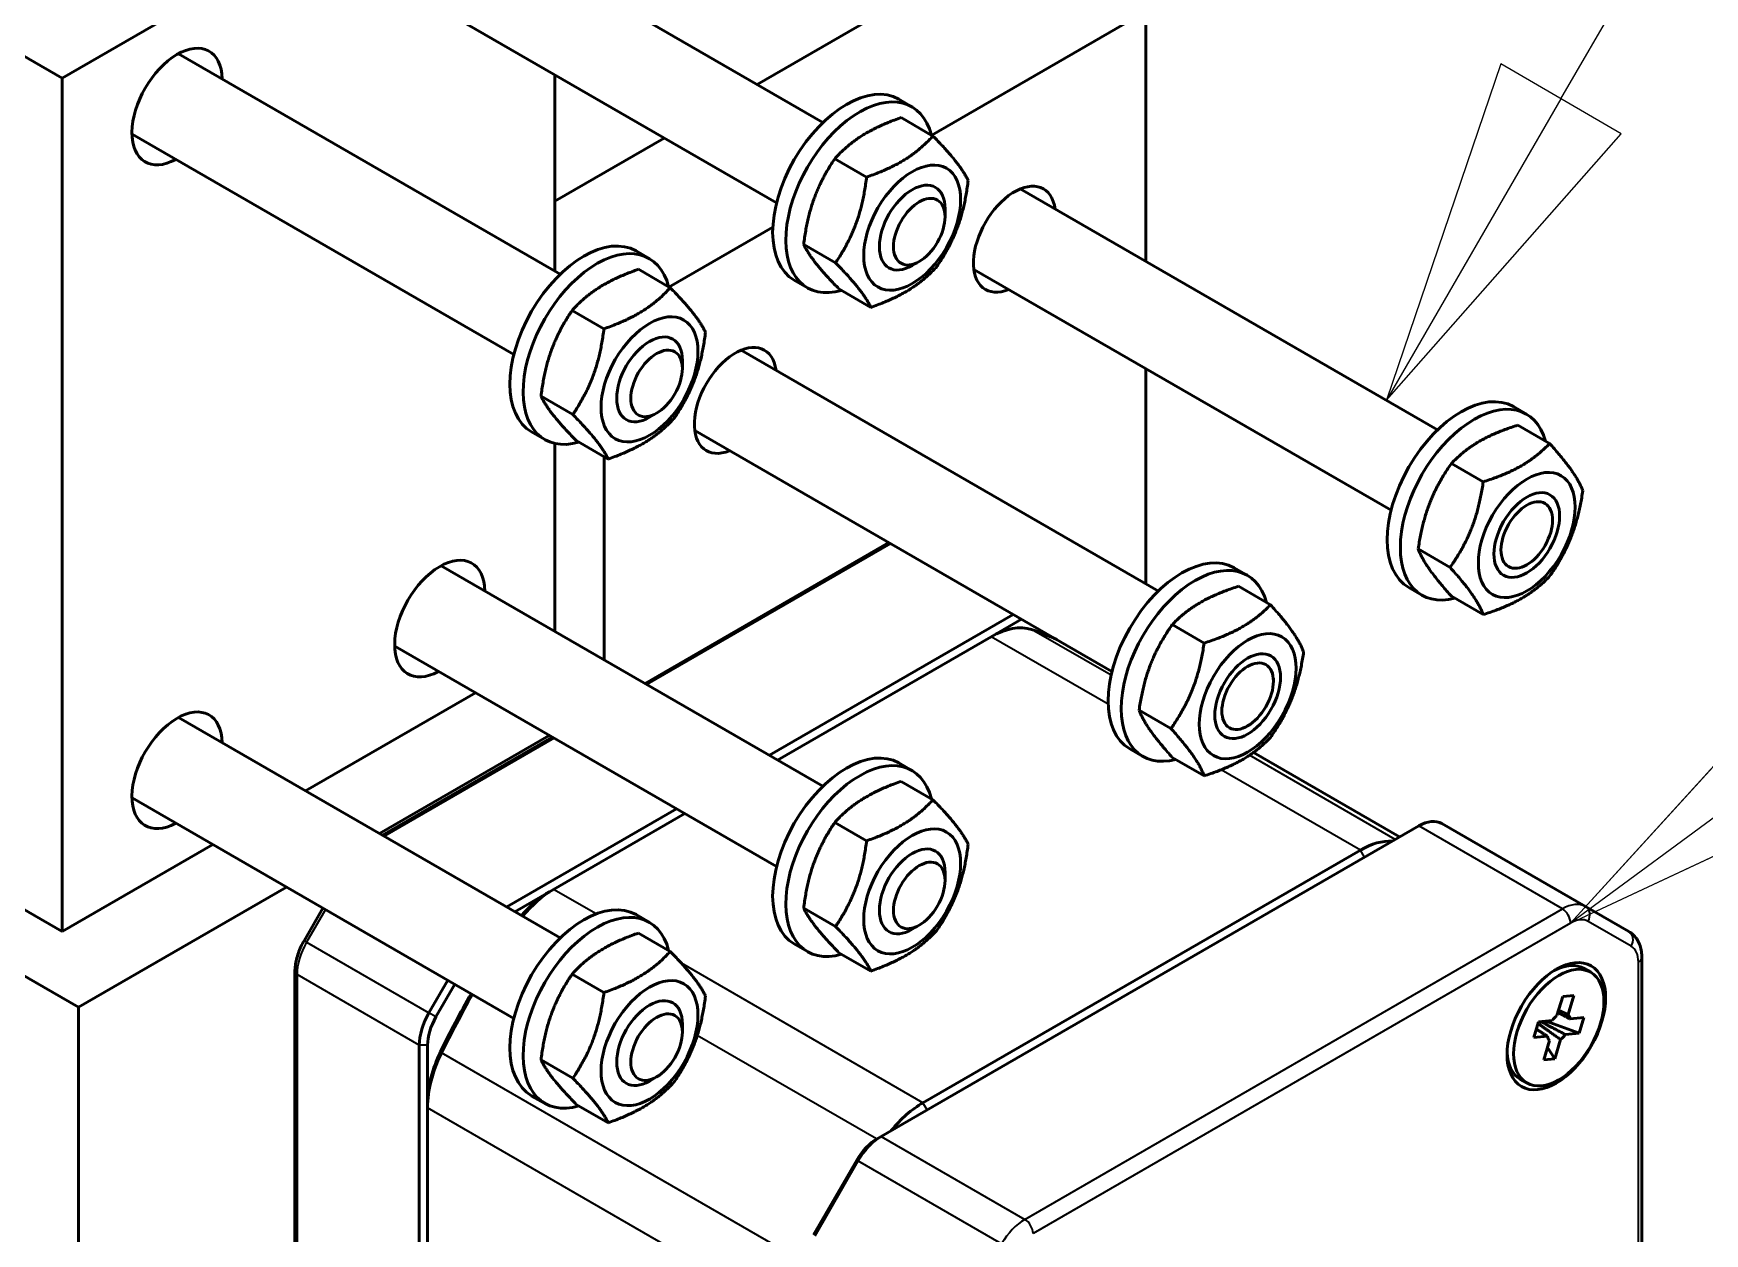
# Model space of a CAD drawing. Header units: millimetres. Extents: x -1492 to 2520, y -1551 to 1782.
# Drawn here: x 1642.5 to 1714.4, y 1361.7 to 1413.4 of the extents above; entities that cross this region are included whole.
import ezdxf

# ---------------------------------------------------------------- set-up
doc = ezdxf.new("R2010")
doc.units = ezdxf.units.MM
doc.header["$LTSCALE"] = 6
for name, color, linetype, lineweight in [('Symbol (ISO)', 7, 'Continuous', 25), ('Visible (ISO)', 7, 'Continuous', 50), ('Visible Narrow (ISO)', 7, 'Continuous', 35)]:
    doc.layers.add(name, color=color, linetype=linetype, lineweight=lineweight)

# ---------------------------------------------------------------- blocks, each defined once
blk = doc.blocks.new('Balloon4')
at = {"layer": 'Symbol (ISO)'}
for p, q in [((284.706, 235.09), (294.703, 252.333)), ((284.274, 235.341), (283.453, 232.927)), ((285.139, 234.839), (284.274, 235.341)), ((284.706, 235.09), (283.453, 232.927)), ((283.453, 232.927), (285.139, 234.839))]:
    blk.add_line(p, q, dxfattribs=at)
at = {"layer": 'Symbol (ISO)', "flags": 128}
blk.add_lwpolyline([(284.274, 235.341), (283.453, 232.927), (285.139, 234.839), (284.274, 235.341)], dxfattribs=at)
at = {"layer": 'Symbol (ISO)'}
blk.add_solid([(284.274, 235.341), (283.453, 232.927), (285.139, 234.839), (284.274, 235.341)], dxfattribs=at)
blk = doc.blocks.new('Balloon9')
at = {"layer": 'Symbol (ISO)'}
for p, q in [((286.493, 231.06), (284.776, 229.175)), ((286.789, 230.657), (284.776, 229.175)), ((284.776, 229.175), (287.085, 230.255))]:
    blk.add_line(p, q, dxfattribs=at)
at = {"layer": 'Symbol (ISO)', "flags": 128}
blk.add_lwpolyline([(286.493, 231.06), (284.776, 229.175), (287.085, 230.255), (286.493, 231.06)], dxfattribs=at)
at = {"layer": 'Symbol (ISO)'}
blk.add_solid([(286.493, 231.06), (284.776, 229.175), (287.085, 230.255), (286.493, 231.06)], dxfattribs=at)

msp = doc.modelspace()

# ---------------------------------------------------------------- linework, layer by layer
at = {"layer": 'Visible (ISO)'}
for p, q in [((1664.905, 1423.68), (1643.692, 1411.433)), ((1643.692, 1411.433), (1629.55, 1419.598)), ((1660.012, 1419.017), (1676.455, 1409.523)), ((1673.618, 1411.161), (1684.704, 1417.561)), ((1658.012, 1415.553), (1674.455, 1406.059)), ((1681.138, 1408.97), (1690.361, 1414.295)), ((1690.361, 1414.295), (1690.361, 1403.541)), ((1648.698, 1412.485), (1665.142, 1402.991)), ((1643.692, 1374.69), (1643.692, 1411.433)), ((1664.905, 1403.128), (1664.905, 1411.573)), ((1679.721, 1410.524), (1680.287, 1410.198)), ((1681.19, 1408.94), (1679.819, 1409.732)), ((1646.698, 1409.021), (1663.142, 1399.527)), ((1664.905, 1406.13), (1669.618, 1408.852)), ((1678.335, 1407.17), (1676.963, 1407.961)), ((1684.954, 1406.662), (1702.922, 1396.289)), ((1681.714, 1405.46), (1681.713, 1405.811)), ((1669.824, 1402.438), (1674.295, 1405.019)), ((1676.998, 1403.481), (1675.626, 1404.273)), ((1668.407, 1403.992), (1668.973, 1403.666)), ((1680.603, 1403.536), (1680.299, 1403.361)), ((1669.877, 1402.408), (1668.505, 1403.2)), ((1675.221, 1402.73), (1675.787, 1402.404)), ((1682.954, 1403.198), (1700.922, 1392.825)), ((1678.517, 1401.563), (1677.145, 1402.355)), ((1667.021, 1400.638), (1665.649, 1401.429)), ((1670.4, 1398.929), (1670.4, 1399.279)), ((1672.933, 1399.722), (1690.901, 1389.348)), ((1690.361, 1398.922), (1690.361, 1389.66)), ((1665.684, 1396.949), (1664.313, 1397.741)), ((1669.289, 1397.004), (1668.985, 1396.829)), ((1706.188, 1397.29), (1706.753, 1396.963)), ((1670.933, 1396.258), (1688.901, 1385.884)), ((1706.378, 1396.492), (1707.749, 1395.7)), ((1663.907, 1396.198), (1664.473, 1395.872)), ((1664.905, 1387.614), (1664.905, 1395.704)), ((1667.203, 1395.031), (1665.832, 1395.823)), ((1667.027, 1386.389), (1667.027, 1395.133)), ((1703.52, 1394.842), (1704.891, 1394.05)), ((1707.876, 1392.401), (1707.876, 1392.53)), ((1668.793, 1385.37), (1679.293, 1391.432)), ((1702.091, 1391.159), (1703.463, 1390.367)), ((1660.012, 1390.439), (1676.455, 1380.946)), ((1694.167, 1390.35), (1694.732, 1390.023)), ((1706.766, 1390.477), (1706.655, 1390.413)), ((1694.357, 1389.552), (1695.728, 1388.76)), ((1701.688, 1389.496), (1702.253, 1389.169)), ((1703.52, 1389.126), (1704.891, 1388.335)), ((1684.649, 1388.339), (1674.149, 1382.277)), ((1683.697, 1387.382), (1685.002, 1388.135)), ((1691.499, 1387.902), (1692.871, 1387.11)), ((1658.012, 1386.975), (1674.455, 1377.482)), ((1674.502, 1382.073), (1683.697, 1387.382)), ((1695.856, 1385.461), (1695.856, 1385.59)), ((1661.491, 1384.967), (1654.177, 1380.744)), ((1690.07, 1384.219), (1691.442, 1383.427)), ((1648.698, 1383.907), (1665.142, 1374.414)), ((1694.745, 1383.537), (1694.634, 1383.473)), ((1629.55, 1382.855), (1643.692, 1374.69)), ((1664.669, 1383.132), (1657.355, 1378.909)), ((1657.479, 1378.838), (1664.793, 1383.06)), ((1679.721, 1381.947), (1680.287, 1381.62)), ((1689.667, 1382.556), (1690.232, 1382.229)), ((1691.499, 1382.186), (1692.871, 1381.394)), ((1701.289, 1378.759), (1694.99, 1382.395)), ((1681.19, 1380.363), (1679.819, 1381.154)), ((1646.698, 1380.443), (1663.142, 1370.95)), ((1670.149, 1379.968), (1662.835, 1375.745)), ((1664.852, 1376.502), (1670.502, 1379.764)), ((1678.335, 1378.592), (1676.963, 1379.384)), ((1678.961, 1365.868), (1702.114, 1379.236)), ((1703.114, 1379.335), (1709.301, 1375.762)), ((1650.177, 1378.435), (1643.692, 1374.69)), ((1699.607, 1378.196), (1680.762, 1367.316)), ((1681.714, 1376.883), (1681.713, 1377.234)), ((1653.355, 1376.6), (1644.399, 1371.429)), ((1663.189, 1375.541), (1664.675, 1376.4)), ((1664.852, 1376.502), (1664.675, 1376.4)), ((1654.108, 1374.292), (1654.919, 1375.697)), ((1668.407, 1375.415), (1668.973, 1375.089)), ((1676.998, 1374.904), (1675.626, 1375.696)), ((1709.301, 1375.762), (1711.16, 1374.689)), ((1638.742, 1374.695), (1644.399, 1371.429)), ((1680.603, 1374.959), (1680.299, 1374.784)), ((1669.877, 1373.831), (1668.505, 1374.622)), ((1675.221, 1374.153), (1675.787, 1373.826)), ((1678.517, 1372.986), (1677.145, 1373.778)), ((1711.721, 1346.835), (1711.721, 1373.57)), ((1653.716, 1346.223), (1653.716, 1372.957)), ((1660.297, 1372.592), (1659.486, 1371.187)), ((1667.021, 1372.06), (1665.649, 1372.852)), ((1709.237, 1373.096), (1709.52, 1372.933)), ((1659.788, 1371.013), (1660.599, 1372.418)), ((1708.064, 1371.066), (1708.312, 1371.895)), ((1708.312, 1371.895), (1708.795, 1371.94)), ((1708.795, 1371.94), (1708.547, 1371.112)), ((1644.399, 1371.429), (1644.399, 1338.769)), ((1670.4, 1370.351), (1670.4, 1370.702)), ((1707.065, 1370.122), (1707.267, 1370.796)), ((1707.267, 1370.796), (1707.861, 1370.852)), ((1709.023, 1370.307), (1707.6, 1370.827)), ((1708.631, 1370.925), (1709.224, 1370.981)), ((1709.224, 1370.981), (1709.023, 1370.307)), ((1659.072, 1369.793), (1659.072, 1343.059)), ((1659.425, 1367.306), (1659.425, 1369.793)), ((1707.659, 1370.178), (1707.065, 1370.122)), ((1707.494, 1369.162), (1707.742, 1369.991)), ((1707.977, 1369.208), (1707.654, 1369.696)), ((1708.225, 1370.037), (1707.977, 1369.208)), ((1709.023, 1370.307), (1708.429, 1370.251)), ((1665.684, 1368.372), (1664.313, 1369.164)), ((1707.977, 1369.208), (1707.494, 1369.162)), ((1669.289, 1368.427), (1668.985, 1368.252)), ((1706.487, 1368.333), (1706.77, 1368.17)), ((1663.907, 1367.621), (1664.473, 1367.294)), ((1659.425, 1367.102), (1659.425, 1367.306)), ((1659.425, 1345.342), (1659.425, 1367.102)), ((1667.203, 1366.454), (1665.832, 1367.246)), ((1678.785, 1365.766), (1678.961, 1365.868)), ((1677.91, 1364.842), (1676.051, 1361.623)), ((1676.103, 1361.593), (1677.961, 1364.813))]:
    msp.add_line(p, q, dxfattribs=at)
for centre, major_axis, start_param, end_param in [((1648.642, 1410.208), (-1.375, -2.382), 2.385136, 7.039642), ((1677.471, 1406.627), (-2.25, -3.897), 3.141593, 6.283185), ((1678.037, 1406.301), (-2.25, -3.897), 2.602827, 6.821951), ((1680.299, 1404.994), (1, 1.732), 5.49802, 10.209943), ((1684.704, 1404.497), (-1.25, -2.165), 2.498092, 6.926686), ((1666.157, 1400.095), (-2.25, -3.897), 3.141593, 6.283185), ((1666.723, 1399.769), (-2.25, -3.897), 2.602827, 6.821951), ((1668.986, 1398.462), (1, 1.732), 5.49802, 10.209943), ((1672.683, 1397.557), (-1.25, -2.165), 2.498092, 6.926686), ((1703.938, 1393.393), (-2.25, -3.897), 3.141593, 6.283185), ((1704.503, 1393.066), (-2.25, -3.897), 2.620947, 6.803831), ((1659.955, 1388.162), (-1.375, -2.382), 2.385136, 7.039642), ((1691.917, 1386.453), (-2.25, -3.897), 3.141593, 6.283185), ((1692.482, 1386.126), (-2.25, -3.897), 2.620947, 6.803831), ((1683.697, 1384.116), (2, 3.464), 0.120593, 0.785398), ((1674.274, 1364.795), (12.8, 22.17), 0.042241, 0.120593), ((1648.642, 1381.63), (-1.375, -2.382), 2.385136, 7.039642), ((1677.471, 1378.05), (-2.25, -3.897), 3.141593, 6.283185), ((1678.037, 1377.723), (-2.25, -3.897), 2.602827, 6.821951), ((1702.114, 1377.603), (1, 1.732), 0, 0.785398), ((1680.299, 1376.417), (1, 1.732), 5.49802, 10.209943), ((1699.607, 1374.93), (2, 3.464), 0.280038, 0.785398), ((1666.157, 1371.518), (-2.25, -3.897), 3.141593, 6.283185), ((1664.675, 1373.338), (-1.875, -3.248), 3.926991, 4.396488), ((1664.852, 1373.236), (2, 3.464), 0.785398, 1.275257), ((1666.723, 1371.191), (-2.25, -3.897), 2.602827, 6.821951), ((1707.862, 1370.715), (1.375, 2.382), 0, 0.740918), ((1674.098, 1364.897), (-12.675, -21.954), 4.721718, 4.832982), ((1674.274, 1364.795), (12.8, 22.17), 1.580034, 1.691389), ((1668.986, 1369.885), (1, 1.732), 5.49802, 10.209943), ((1660.486, 1370.61), (-1, -1.732), 4.712389, 5.497787), ((1708.145, 1370.551), (-0.348, -0.603), 4.091138, 4.541931), ((1708.145, 1370.551), (0.348, 0.603), 5.661934, 6.112728), ((1660.663, 1370.508), (0.875, 1.516), 1.570796, 2.356194), ((1708.145, 1370.551), (-0.348, -0.603), 5.661934, 6.112728), ((1708.145, 1370.551), (0.348, 0.603), 4.091138, 4.541931), ((1662.077, 1368.837), (-1.875, -3.248), 4.832982, 5.497787), ((1662.254, 1368.735), (2, 3.464), 1.691389, 2.356194), ((1707.862, 1370.715), (-1.375, -2.382), 5.542267, 6.283185), ((1680.762, 1364.05), (-2, -3.464), 3.926991, 4.432351), ((1678.785, 1364.337), (-0.875, -1.516), 3.926991, 4.712389), ((1678.961, 1364.235), (1, 1.732), 0.785398, 1.570796)]:
    msp.add_ellipse(centre, major_axis=major_axis, ratio=0.57735, start_param=start_param, end_param=end_param, dxfattribs=at)
for centre, major_axis in [((1680.299, 1404.994), (-1.475, -2.555)), ((1680.603, 1404.819), (-0.785, -1.36)), ((1668.986, 1398.462), (-1.475, -2.555)), ((1669.289, 1398.287), (-0.785, -1.36)), ((1706.766, 1391.76), (-1.475, -2.555)), ((1706.766, 1391.76), (1, 1.732)), ((1706.766, 1391.76), (-0.785, -1.36)), ((1694.745, 1384.82), (-1.475, -2.555)), ((1694.745, 1384.82), (1, 1.732)), ((1694.745, 1384.82), (-0.785, -1.36)), ((1680.299, 1376.417), (-1.475, -2.555)), ((1680.603, 1376.242), (-0.785, -1.36)), ((1708.039, 1370.613), (1.5, 2.598)), ((1708.145, 1370.551), (1.375, 2.382)), ((1668.986, 1369.885), (-1.475, -2.555)), ((1669.289, 1369.71), (-0.785, -1.36))]:
    msp.add_ellipse(centre, major_axis=major_axis, ratio=0.57735, dxfattribs=at)
for points, weights in [([(1679.819, 1409.732), (1677.978, 1409.085), (1676.963, 1407.961)], [1, 1.15470053838, 1]), ([(1678.335, 1407.17), (1680.175, 1407.817), (1681.19, 1408.94)], [1, 1.15470053838, 1]), ([(1681.19, 1408.94), (1682.362, 1407.743), (1682.709, 1407.022)], [1, 1.15470053838, 1]), ([(1676.963, 1407.961), (1675.882, 1406.355), (1675.626, 1404.273)], [1, 1.15470053838, 1]), ([(1676.998, 1403.481), (1678.079, 1405.087), (1678.335, 1407.17)], [1, 1.15470053838, 1]), ([(1682.709, 1407.022), (1682.454, 1404.94), (1681.373, 1403.334)], [1, 1.15470053838, 1]), ([(1675.626, 1404.273), (1675.973, 1403.552), (1677.145, 1402.355)], [1, 1.15470053838, 1]), ([(1678.517, 1401.563), (1678.17, 1402.284), (1676.998, 1403.481)], [1, 1.15470053838, 1]), ([(1668.505, 1403.2), (1666.665, 1402.553), (1665.649, 1401.429)], [1, 1.15470053838, 1]), ([(1681.373, 1403.334), (1680.357, 1402.21), (1678.517, 1401.563)], [1, 1.15470053838, 1]), ([(1667.021, 1400.638), (1668.861, 1401.285), (1669.877, 1402.408)], [1, 1.15470053838, 1]), ([(1669.877, 1402.408), (1671.049, 1401.211), (1671.396, 1400.49)], [1, 1.15470053838, 1]), ([(1665.649, 1401.429), (1664.568, 1399.823), (1664.313, 1397.741)], [1, 1.15470053838, 1]), ([(1665.684, 1396.949), (1666.765, 1398.555), (1667.021, 1400.638)], [1, 1.15470053838, 1]), ([(1671.396, 1400.49), (1671.14, 1398.408), (1670.059, 1396.802)], [1, 1.15470053838, 1]), ([(1664.313, 1397.741), (1664.66, 1397.02), (1665.832, 1395.823)], [1, 1.15470053838, 1]), ([(1667.203, 1395.031), (1666.856, 1395.752), (1665.684, 1396.949)], [1, 1.15470053838, 1]), ([(1670.059, 1396.802), (1669.044, 1395.678), (1667.203, 1395.031)], [1, 1.15470053838, 1]), ([(1706.378, 1396.492), (1704.536, 1395.905), (1703.52, 1394.842)], [1, 1.15470053838, 1]), ([(1704.891, 1394.05), (1706.733, 1394.637), (1707.749, 1395.7)], [1, 1.15470053838, 1]), ([(1707.749, 1395.7), (1708.876, 1394.445), (1709.178, 1393.667)], [1, 1.15470053838, 1]), ([(1703.52, 1394.842), (1702.393, 1393.239), (1702.091, 1391.159)], [1, 1.15470053838, 1]), ([(1703.463, 1390.367), (1704.59, 1391.97), (1704.891, 1394.05)], [1, 1.15470053838, 1]), ([(1709.178, 1393.667), (1708.876, 1391.588), (1707.749, 1389.984)], [1, 1.15470053838, 1]), ([(1702.091, 1391.159), (1702.393, 1390.381), (1703.52, 1389.126)], [1, 1.15470053838, 1]), ([(1704.891, 1388.335), (1704.59, 1389.113), (1703.463, 1390.367)], [1, 1.15470053838, 1]), ([(1707.749, 1389.984), (1706.733, 1388.921), (1704.891, 1388.335)], [1, 1.15470053838, 1]), ([(1694.357, 1389.552), (1692.515, 1388.965), (1691.499, 1387.902)], [1, 1.15470053838, 1]), ([(1692.871, 1387.11), (1694.712, 1387.697), (1695.728, 1388.76)], [1, 1.15470053838, 1]), ([(1695.728, 1388.76), (1696.855, 1387.505), (1697.157, 1386.727)], [1, 1.15470053838, 1]), ([(1691.499, 1387.902), (1690.372, 1386.298), (1690.07, 1384.219)], [1, 1.15470053838, 1]), ([(1691.442, 1383.427), (1692.569, 1385.03), (1692.871, 1387.11)], [1, 1.15470053838, 1]), ([(1697.157, 1386.727), (1696.855, 1384.647), (1695.728, 1383.044)], [1, 1.15470053838, 1]), ([(1690.07, 1384.219), (1690.372, 1383.441), (1691.499, 1382.186)], [1, 1.15470053838, 1]), ([(1692.871, 1381.394), (1692.569, 1382.173), (1691.442, 1383.427)], [1, 1.15470053838, 1]), ([(1695.728, 1383.044), (1694.712, 1381.981), (1692.871, 1381.394)], [1, 1.15470053838, 1]), ([(1679.819, 1381.154), (1677.978, 1380.507), (1676.963, 1379.384)], [1, 1.15470053838, 1]), ([(1678.335, 1378.592), (1680.175, 1379.239), (1681.19, 1380.363)], [1, 1.15470053838, 1]), ([(1681.19, 1380.363), (1682.362, 1379.165), (1682.709, 1378.445)], [1, 1.15470053838, 1]), ([(1676.963, 1379.384), (1675.882, 1377.778), (1675.626, 1375.696)], [1, 1.15470053838, 1]), ([(1676.998, 1374.904), (1678.079, 1376.51), (1678.335, 1378.592)], [1, 1.15470053838, 1]), ([(1682.709, 1378.445), (1682.454, 1376.362), (1681.373, 1374.756)], [1, 1.15470053838, 1]), ([(1675.626, 1375.696), (1675.973, 1374.975), (1677.145, 1373.778)], [1, 1.15470053838, 1]), ([(1678.517, 1372.986), (1678.17, 1373.707), (1676.998, 1374.904)], [1, 1.15470053838, 1]), ([(1681.373, 1374.756), (1680.357, 1373.633), (1678.517, 1372.986)], [1, 1.15470053838, 1]), ([(1668.505, 1374.622), (1666.665, 1373.975), (1665.649, 1372.852)], [1, 1.15470053838, 1]), ([(1667.021, 1372.06), (1668.861, 1372.707), (1669.877, 1373.831)], [1, 1.15470053838, 1]), ([(1669.877, 1373.831), (1671.049, 1372.633), (1671.396, 1371.913)], [1, 1.15470053838, 1]), ([(1665.649, 1372.852), (1664.568, 1371.246), (1664.313, 1369.164)], [1, 1.15470053838, 1]), ([(1665.684, 1368.372), (1666.765, 1369.978), (1667.021, 1372.06)], [1, 1.15470053838, 1]), ([(1671.396, 1371.913), (1671.14, 1369.83), (1670.059, 1368.224)], [1, 1.15470053838, 1]), ([(1708.631, 1370.925), (1708.355, 1371.071), (1708.105, 1371.203)], [1.01316227981, 1.01711337528, 1.01919478962]), ([(1708.134, 1371.3), (1708.332, 1371.21), (1708.547, 1371.112)], [1.01834532599, 1.01636994426, 1.01316227979]), ([(1707.659, 1370.178), (1707.403, 1370.34), (1707.174, 1370.485)], [1.01316227981, 1.01743771206, 1.01952390843]), ([(1708.225, 1370.037), (1707.68, 1370.422), (1707.248, 1370.732)], [1.01316227981, 1.02188900632, 1.02149488457]), ([(1707.378, 1370.806), (1707.847, 1370.559), (1708.429, 1370.251)], [1.02151184999, 1.02153520925, 1.01316227978]), ([(1664.313, 1369.164), (1664.66, 1368.443), (1665.832, 1367.246)], [1, 1.15470053838, 1]), ([(1667.203, 1366.454), (1666.856, 1367.175), (1665.684, 1368.372)], [1, 1.15470053838, 1]), ([(1670.059, 1368.224), (1669.044, 1367.101), (1667.203, 1366.454)], [1, 1.15470053838, 1])]:
    msp.add_rational_spline(points, weights, degree=2, dxfattribs=at)
for points in [[(1711.721, 1373.57), (1711.721, 1373.656), (1711.715, 1373.743), (1711.69, 1373.912), (1711.67, 1373.996), (1711.615, 1374.159), (1711.58, 1374.238), (1711.491, 1374.389), (1711.437, 1374.46), (1711.311, 1374.588), (1711.239, 1374.644), (1711.16, 1374.689)], [(1653.716, 1372.957), (1653.716, 1373.044), (1653.722, 1373.132), (1653.744, 1373.31), (1653.761, 1373.4), (1653.805, 1373.581), (1653.832, 1373.672), (1653.896, 1373.853), (1653.932, 1373.943), (1654.014, 1374.12), (1654.059, 1374.207), (1654.108, 1374.292)]]:
    msp.add_open_spline(points, degree=3, knots=[4.712389, 4.712389, 4.712389, 4.712389, 4.8694686, 4.8694686, 5.0265482, 5.0265482, 5.1836279, 5.1836279, 5.3407075, 5.3407075, 5.4977871, 5.4977871, 5.4977871, 5.4977871], dxfattribs=at)
at = {"layer": 'Visible Narrow (ISO)'}
for p, q in [((1679.381, 1391.381), (1668.881, 1385.319)), ((1688.862, 1385.719), (1685.442, 1387.693)), ((1688.737, 1384.471), (1683.697, 1387.382)), ((1664.881, 1383.009), (1657.567, 1378.787)), ((1701.103, 1378.651), (1694.821, 1382.278)), ((1699.607, 1378.196), (1693.611, 1381.657)), ((1708.301, 1375.663), (1702.114, 1379.236)), ((1699.783, 1377.89), (1699.607, 1378.196)), ((1666.682, 1375.445), (1664.852, 1376.502)), ((1655.029, 1375.633), (1654.218, 1374.229)), ((1685.149, 1362.296), (1708.301, 1375.663)), ((1708.655, 1375.051), (1685.502, 1361.684)), ((1711.264, 1374.052), (1709.405, 1375.125)), ((1654.218, 1374.229), (1654.108, 1374.292)), ((1654.218, 1374.229), (1659.486, 1371.187)), ((1680.762, 1367.316), (1670.361, 1373.321)), ((1711.574, 1346.631), (1711.574, 1373.366)), ((1659.072, 1369.793), (1653.804, 1372.835)), ((1653.804, 1372.835), (1653.804, 1346.1)), ((1659.788, 1371.013), (1659.486, 1371.187)), ((1659.425, 1369.793), (1659.072, 1369.793)), ((1678.768, 1365.757), (1671.042, 1370.217)), ((1660.027, 1369.464), (1659.99, 1369.521)), ((1675.689, 1360.422), (1660.027, 1369.464)), ((1675.335, 1357.916), (1659.425, 1367.102)), ((1680.939, 1367.01), (1680.762, 1367.316)), ((1678.961, 1365.868), (1685.149, 1362.296)), ((1677.91, 1364.842), (1677.961, 1364.813)), ((1684.149, 1361.24), (1677.961, 1364.813))]:
    msp.add_line(p, q, dxfattribs=at)
for centre, major_axis, ratio, start_param, end_param in [((1708.301, 1374.03), (1, 1.732), 0.57735, 0, 0.785398), ((1708.301, 1375.255), (-0.25, 0.433), 0.57735, 3.926991, 5.497787), ((1709.051, 1375.329), (0.25, 0.433), 0.816497, 4.712389, 6.283185), ((1708.655, 1373.826), (0.75, 1.299), 0.57735, 0, 0.785398), ((1710.91, 1374.256), (0.25, 0.433), 0.816497, 4.712389, 6.283185), ((1655.218, 1373.651), (-1, -1.732), 0.57735, 4.712389, 5.497787), ((1710.514, 1372.753), (0.75, 1.299), 0.57735, 5.497787, 6.283185), ((1711.221, 1373.57), (0.5, 0), 0.57735, 5.497787, 6.283185), ((1654.016, 1372.957), (-0.3, 0), 0.57735, 0, 0.785398), ((1685.149, 1360.663), (1, 1.732), 0.57735, 0.785398, 1.570796), ((1685.149, 1361.888), (-0.25, 0.433), 0.57735, 3.926991, 5.497787)]:
    msp.add_ellipse(centre, major_axis=major_axis, ratio=ratio, start_param=start_param, end_param=end_param, dxfattribs=at)

# ---------------------------------------------------------------- block references
at = {"layer": 'Symbol (ISO)', "xscale": 6, "yscale": 6, "zscale": 6}
for name in ['Balloon4', 'Balloon9']:
    msp.add_blockref(name, (0, 0), dxfattribs=at)

doc.saveas('drawing.dxf')
